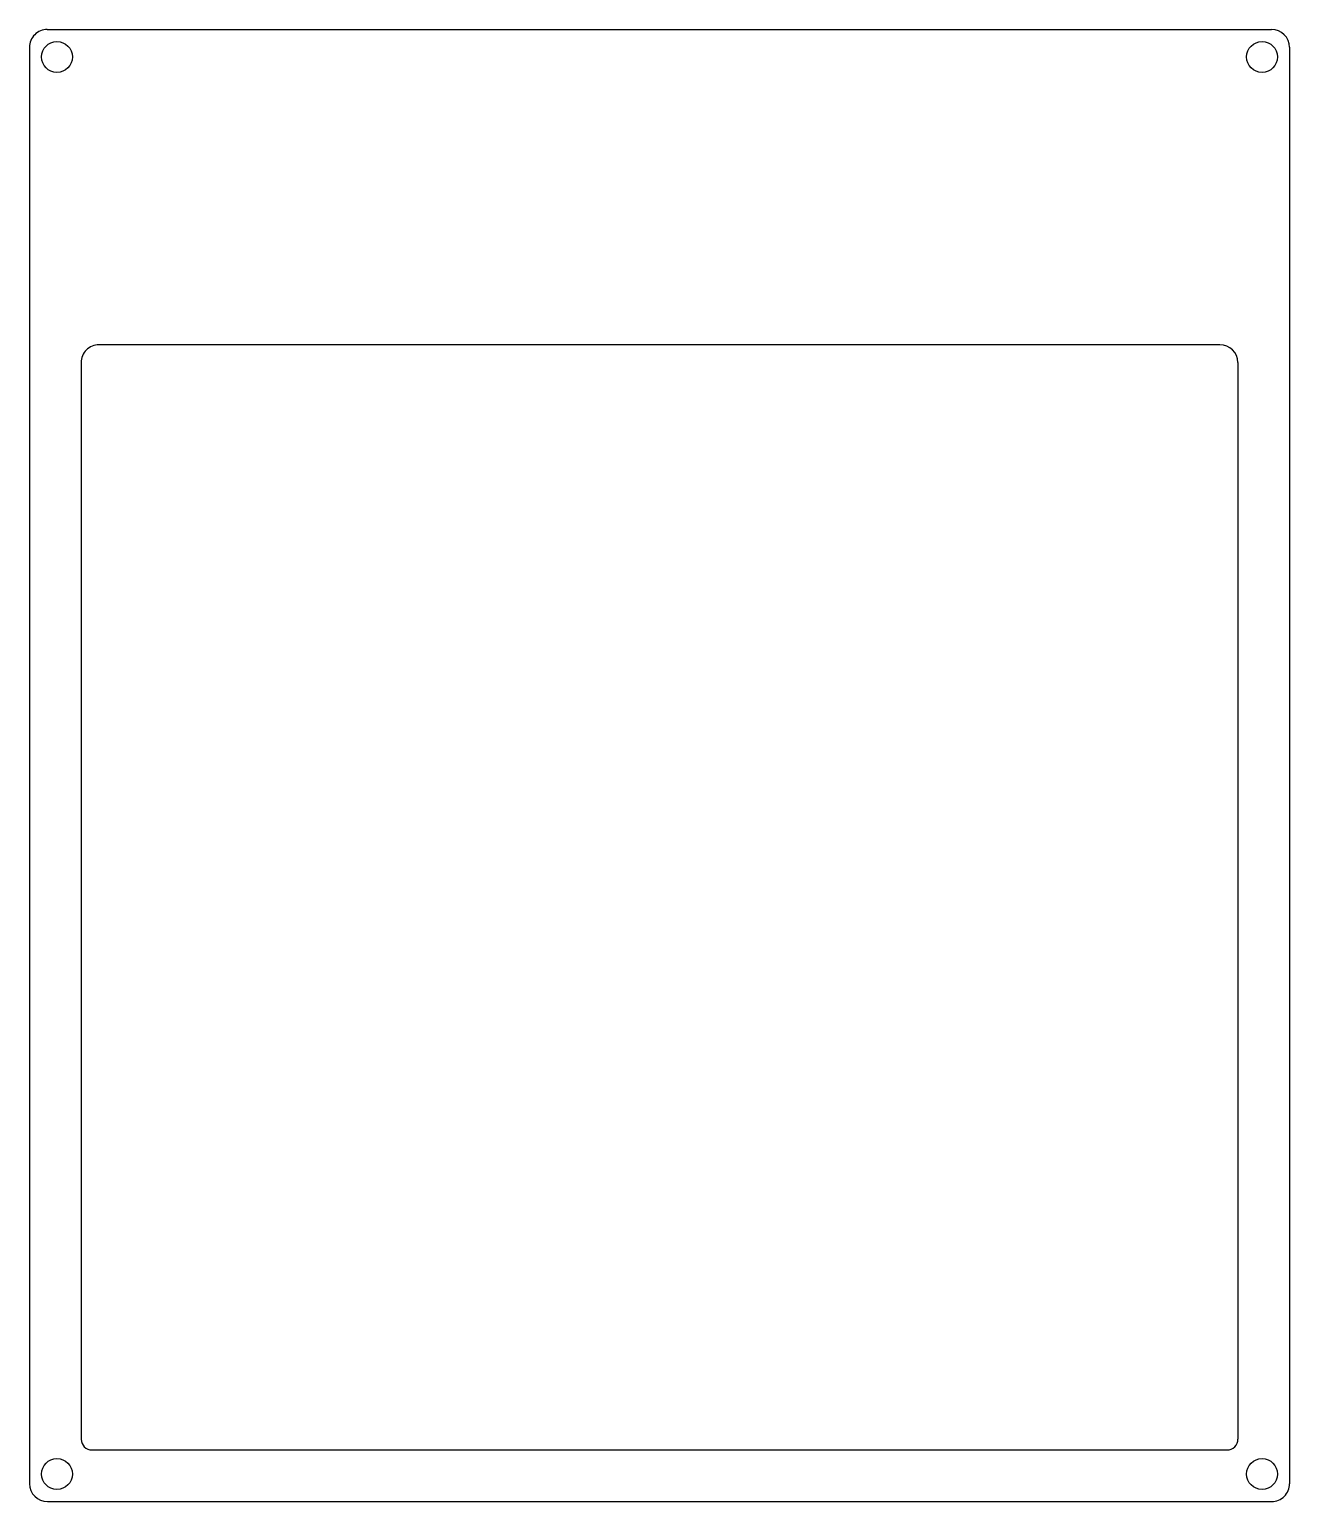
# Model space of a CAD drawing. Extents: x -1.77 to 1.77, y -2.08 to 2.06.
import ezdxf

# ---------------------------------------------------------------- set-up
doc = ezdxf.new("R2010")
doc.units = 0
doc.header["$MEASUREMENT"] = 0
doc.layers.add('VISIBLE', color=7, linetype='CONTINUOUS')

msp = doc.modelspace()

# ---------------------------------------------------------------- linework, layer by layer
at = {"layer": 'VISIBLE'}
for p, q in [((-1.719, 2.0558), (1.717, 2.0558)), ((-1.769, 2.0058), (-1.7688, -2.0266)), ((1.767, 2.0058), (1.7672, -2.0266)), ((1.572, 1.1708), (-1.574, 1.1708)), ((-1.624, 1.1208), (-1.6238, -1.9016)), ((1.622, 1.1208), (1.6222, -1.9016)), ((-1.5938, -1.9316), (1.5922, -1.9316)), ((-1.7188, -2.0766), (1.7172, -2.0766))]:
    msp.add_line(p, q, dxfattribs=at)
for centre in [(-1.6919, 1.9787), (1.69, 1.9787), (-1.6919, -1.9995), (1.69, -1.9995)]:
    msp.add_circle(centre, 0.0433, dxfattribs=at)
for centre, radius, start, end in [((-1.719, 2.0058), 0.05, 90, 180.0025), ((1.717, 2.0058), 0.05, 0.0025, 90), ((-1.574, 1.1208), 0.05, 90, 180.0025), ((1.572, 1.1208), 0.05, 0.0025, 90), ((-1.5938, -1.9016), 0.03, 180.0025, 270), ((1.5922, -1.9016), 0.03, 270, 0.0025), ((-1.7188, -2.0266), 0.05, 180.0025, 270), ((1.7172, -2.0266), 0.05, 270, 0.0025)]:
    msp.add_arc(centre, radius, start, end, dxfattribs=at)

doc.saveas('drawing.dxf')
